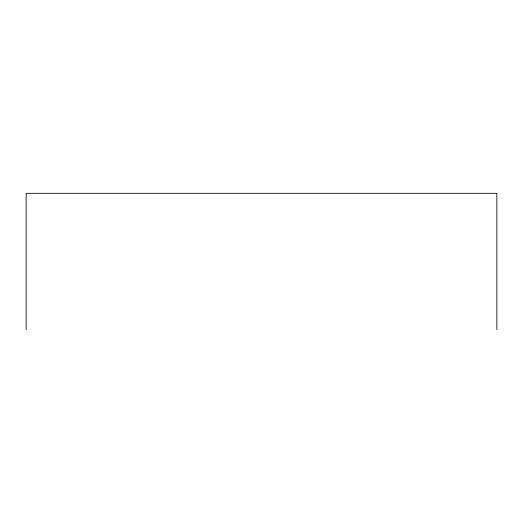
<?xml version="1.0" encoding="UTF-8"?>
<svg xmlns="http://www.w3.org/2000/svg" width="523" height="523" viewBox="0 0 523 523"><rect width="100%" height="100%" fill="white"/><g stroke="black" fill="none" stroke-linecap="round" stroke-linejoin="round"><path stroke-width="0.78" d="M496.85 329.686L496.85 193.314L26.15 193.314L26.15 329.686"/></g></svg>
